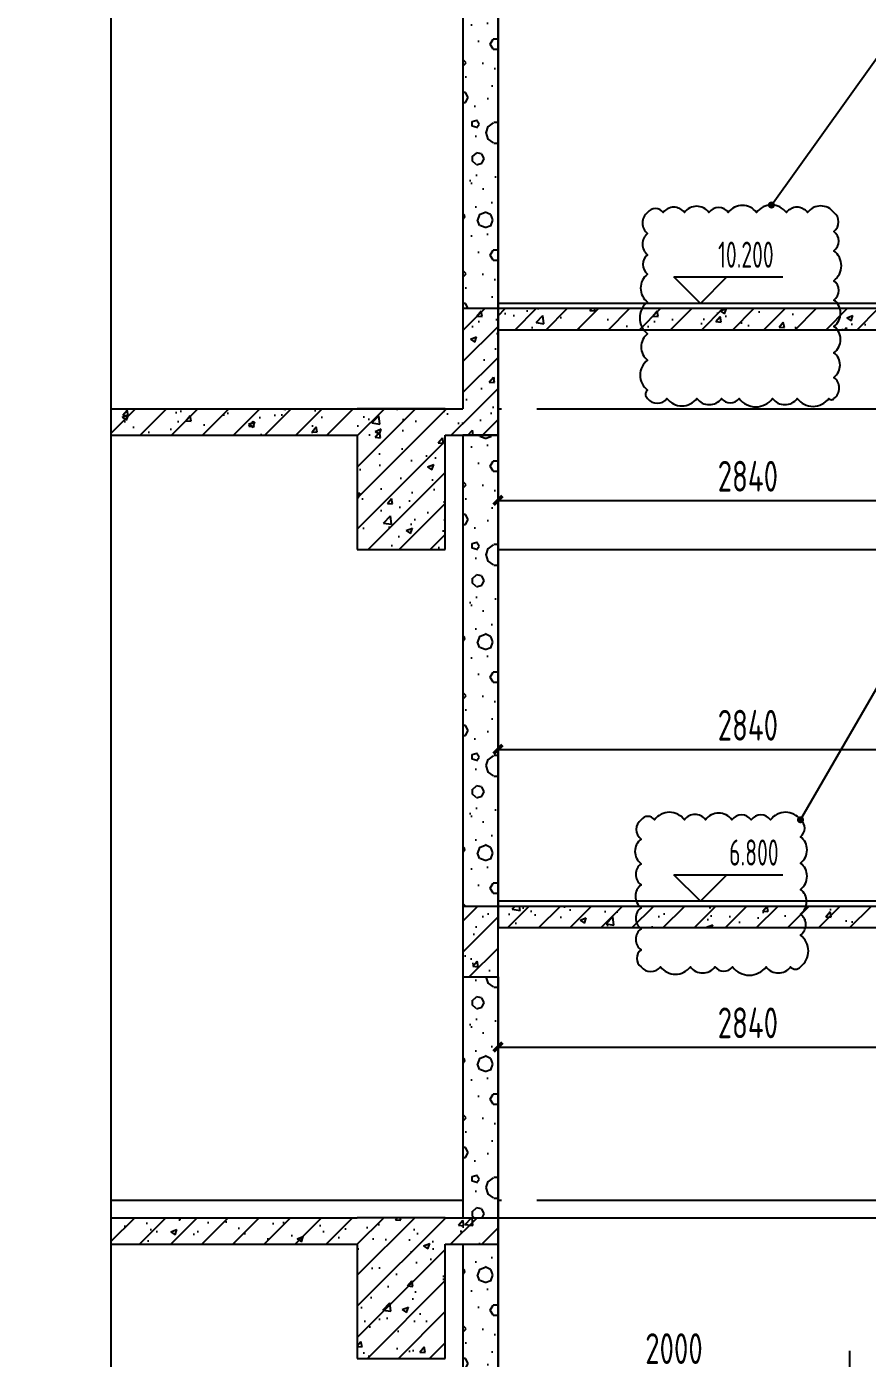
# Model space of a CAD drawing. Extents: x 116425 to 211028, y 11881 to 56060.
# Drawn here: x 150766 to 155545, y 33202 to 40776 of the extents above; entities that cross this region are included whole.
import ezdxf
from ezdxf.xclip import XClip

# ---------------------------------------------------------------- set-up
doc = ezdxf.new("R2010")
doc.units = 0
doc.header["$LTSCALE"] = 1000
doc.header["$MEASUREMENT"] = 0
doc.header["$XCLIPFRAME"] = 0
doc.linetypes.add('DOTE', pattern=[2.42, 2, -0.2, 0.02, -0.2])
for name, color, linetype in [('01-标注_尺寸', 124, 'Continuous'), ('01-标注_标高', 200, 'Continuous'), ('01-标注_符号', 200, 'Continuous'), ('02-TEXT_标注', 130, 'Continuous'), ('05-填充_天正', 14, 'Continuous'), ('13#楼幕墙$0$A-C_玻璃幕墙', 140, 'Continuous'), ('13#楼幕墙$0$A-TECH_结构', 21, 'Continuous'), ('A-O_屋面', 201, 'Continuous'), ('A-SUR_保温', 222, 'Continuous'), ('A_AXIS-轴线', 36, 'DOTE'), ('A_STR-砌块墙', 121, 'Continuous'), ('A_STR-砼墙', 51, 'Continuous'), ('A_STR-砼柱', 51, 'Continuous'), ('S_SURFACE', 6, 'Continuous'), ('X-104 13#平面$0$A-TECH_结构', 21, 'Continuous')]:
    doc.layers.add(name, color=color, linetype=linetype)
doc.layers.add('104-13 B0核心筒$0$04-不打印_辅助线', color=165, linetype='Continuous', plot=False)
doc.layers.add('DIM_MODI', color=6, linetype='Continuous', plot=False)
doc.layers.add('X-104 13#平面$0$000套内', color=226, linetype='Continuous', lineweight=30, plot=False)
doc.styles.add('_TCH_DIM', font='ros1.shx', dxfattribs={"bigfont": 'jd.shx'})
doc.styles.add('_TCH_DIM_T3', font='ROS1', dxfattribs={"width": 0.8, "bigfont": 'JD'})
doc.dimstyles.new('_TCH_ARCH&&50', dxfattribs={"dimtxt": 175, "dimasz": 50, "dimexe": 125, "dimexo": 150, "dimgap": 50, "dimtad": 1, "dimdec": 0, "dimzin": 0, "dimdsep": 46, "dimtxsty": '_TCH_DIM_T3', "dimblk": 'ARCHTICK', "dimcen": 0.09, "dimclrt": 7, "dimazin": 2, "dimtfac": 1, "dimtdec": 0, "dimtix": 1, "dimtmove": 2, "dimatfit": 3, "dimfxl": 0, "dimtolj": 1, "dimtzin": 0, "dimarcsym": 0})
pattern_1 = [(45, (1000, 0), (-88.38835, 88.38835), []), (50, (1000, 0), (358.6301, -31.37607), [37.5, -412.5]), (355, (1000, 0), (-69.3757, 376.0961), [30, -330]), (100.4514, (1029.9, -2.6), (289.2547, 344.7198), [31.8701, -350.57106]), (46.1842, (1000, 100), (533.6205, -82.7595), [56.25, -618.75]), (96.6356, (1044.47, 93.1), (467.3314, 487.059), [47.8051, -525.8565]), (351.1842, (1000, 100), (467.331, 487.0593), [45, -495]), (21, (1050, 75), (298.4535, -201.30945), [37.5, -412.5]), (326, (1050, 75), (121.6577, 362.575), [30, -330]), (71.4514, (1074.87, 58.22), (420.1113, 161.26525), [31.8701, -350.57106]), (37.5, (1000, 0), (6.07993, 166.44693), [0, -326, 0, -335, 0, -331.25]), (7.5, (1000, 0), (131.53477, 197.20586), [0, -191, 0, -318.5, 0, -126.25]), (327.5, (888.5, 2e-14), (266.91122, -11.27744), [0, -125, 0, -390, 0, -517.5]), (317.5, (838.5, 4e-14), (291.5931, 50.0525), [0, -162.5, 0, -259, 0, -367.5])]
pattern_2 = [(0, (177, -183), (300, 600), [0, -600]), (0, (-174, -264), (300, 600), [0, -600]), (0, (21, -270), (300, 600), [0, -600]), (0, (234, -93), (300, 600), [0, -600]), (0, (-15, -300), (300, 600), [0, -600]), (0, (294, 285), (300, 600), [0, -600]), (0, (111, 237), (300, 600), [0, -600]), (0, (207, 162), (300, 600), [0, -600]), (0, (-282, 150), (300, 600), [0, -600]), (0, (12, 123), (300, 600), [0, -600]), (0, (-102, -30), (300, 600), [0, -600]), (0, (-96, -255), (300, 600), [0, -600]), (0, (129, -279), (300, 600), [0, -600]), (0, (294, -15), (300, 600), [0, -600]), (0, (-267, -108), (300, 600), [0, -600]), (0, (-216, -6), (300, 600), [0, -600]), (0, (18, -48), (300, 600), [0, -600]), (0, (-66, -135), (300, 600), [0, -600]), (0, (-114, 63), (300, 600), [0, -600]), (0, (-39, 288), (300, 600), [0, -600]), (0, (-243, -234), (300, 600), [0, -600]), (0, (87, 165), (300, 600), [0, -600]), (0, (-192, 174), (300, 600), [0, -600]), (0, (-240, 252), (300, 600), [0, -600]), (130.601294, (257.143, 97.143), (-1499.9999834, 1800.000008), [26.3416, -11037.111]), (18.43495, (214.29, 108.57), (1499.999994, 599.999996), [27.1052, -3767.628]), (90, (214.3, 82.86), (300, 600), [25.7143, -1174.2857]), (161.56505, (240, 74.29), (-1500.00001, 599.999955), [27.1052, -3767.628]), (53.1301, (240, 74.29), (300, 600), [28.5714, -2971.4285]), (135, (262.86, -231.43), (-300.00004, 599.99996), [24.2437, -1672.8126]), (45, (228.57, -231.43), (300, 600), [24.2437, -1672.8126]), (135, (245.71, -248.57), (-300.00004, 599.99996), [24.2437, -1672.8126]), (45, (245.71, -248.57), (300, 600), [24.2437, -1672.8126]), (116.56505, (-25.7, 171.43), (-5e-05, 1200), [31.9438, -638.8765]), (180, (-40, 200), (-300, 600), [34.2857, -565.7142]), (63.43495, (-88.57, 171.43), (3e-06, 1200), [31.9438, -638.8765]), (116.56505, (-74.3, 142.86), (-5e-05, 1200), [31.9438, -638.8765]), (0, (-74.3, 142.86), (300, 600), [34.2857, -565.7142]), (63.43495, (-40, 142.86), (3e-06, 1200), [31.9438, -638.8765]), (107.102728, (200, -31.429), (-899.9999656, 3000.0000048), [38.8613, -16282.9025]), (143.972626, (188.57, 5.714), (-5699.999928, 4199.999995), [38.8613, -8122.02]), (180, (157.14, 28.6), (-300, 600), [37.1429, -562.857]), (36.027373, (88.57, 5.714), (5699.999958, 4199.999955), [38.8613, -8122.02]), (71.56505, (77.14, -28.57), (900.000005, 2999.999995), [36.1403, -3758.5928]), (107.102728, (88.571, -65.714), (-899.9999656, 3000.0000048), [38.8613, -16282.9025]), (143.972626, (120, -88.57), (-5699.999928, 4199.999995), [38.8613, -8122.02]), (0, (120, -88.6), (300, 600), [37.1429, -562.857]), (36.027373, (157.143, -88.57), (5699.999958, 4199.999955), [38.8613, -8122.02]), (71.56505, (188.57, -65.71), (900.000005, 2999.999995), [36.1403, -3758.5928]), (150.25512, (205.714, 248.57), (-900.000002, 599.999993), [23.035, -4814.3196]), (90, (185.7, 237.14), (300, 600), [22.8571, -1177.1427]), (29.74488, (185.714, 237.14), (900, 599.999997), [23.035, -4814.3196]), (116.56505, (65.7, -177.14), (-5e-05, 1200), [31.9438, -638.8765]), (168.690067, (51.43, -148.57), (-2700.000002, 599.999985), [29.1373, -6089.6855]), (41.185925, (0, -162.857), (7499.9999546, 6599.9999423), [30.3718, -12725.802]), (90, (0, -191.43), (300, 600), [28.5714, -1171.4285]), (138.814074, (22.857, -211.429), (-7499.9998667, 6600.000042), [30.3718, -12725.802]), (16.699244, (22.857, -211.429), (9899.9999255, 2999.9999686), [29.8295, -12498.5375]), (60.945396, (51.43, -202.857), (299.999999, 599.9999947), [29.416, -12325.3395]), (109.983106, (-185.714, 74.286), (-1500.0000056, 4199.999989), [33.442, -14012.1975]), (155.556045, (-197.143, 105.714), (-3900.000015, 1799.9999626), [34.523, -14465.1315]), (24.443955, (-260, 105.714), (3900.000002, 1799.9999913), [34.523, -14465.1315]), (70.016893, (-271.429, 74.286), (1500.0000045, 4199.9999896), [33.442, -14012.1975]), (109.983106, (-260, 42.857), (-1500.0000056, 4199.999989), [33.442, -14012.1975]), (160.016893, (-228.57, 31.43), (-1500.000001, 599.999973), [33.442, -6989.3775]), (19.983107, (-228.57, 31.43), (1499.999992, 599.999999), [33.442, -6989.3775]), (70.016893, (-197.143, 42.857), (1500.0000045, 4199.9999896), [33.442, -14012.1975]), (122.005383, (37.14, 20), (-300.00004, 599.99997), [26.9542, -5633.434]), (18.43495, (-2.86, 34.29), (1499.999994, 599.999996), [27.1052, -3767.628]), (90, (-2.86, 8.57), (300, 600), [25.7143, -1174.2857]), (161.56505, (22.86, 0), (-1500.00001, 599.999955), [27.1052, -3767.628]), (54.462322, (22.857, 0), (2099.999997, 2999.9999955), [24.578, -10298.2115]), (116.56505, (-137.14, -125.7), (-5e-05, 1200), [31.9438, -638.8765]), (180, (-151.4, -97.14), (-300, 600), [31.4286, -568.5714]), (59.036243, (-200, -125.714), (300.000001, 599.999997), [33.3197, -6963.822]), (120.963756, (-182.857, -154.286), (-300.000041, 599.999972), [33.3197, -6963.822]), (0, (-182.86, -154.3), (300, 600), [31.4286, -568.5714]), (63.43495, (-151.43, -154.3), (3e-06, 1200), [31.9438, -638.8765])]
pattern_3 = [(45, (0, 0), (-88.38835, 88.38835), []), (50, (0, 0), (358.6301, -31.37607), [37.5, -412.5]), (355, (0, 0), (-69.3757, 376.0961), [30, -330]), (100.4514, (29.9, -2.6), (289.2547, 344.7198), [31.8701, -350.57106]), (46.1842, (0, 100), (533.6205, -82.7595), [56.25, -618.75]), (96.6356, (44.47, 93.1), (467.3314, 487.059), [47.8051, -525.8565]), (351.1842, (0, 100), (467.331, 487.0593), [45, -495]), (21, (50, 75), (298.4535, -201.30945), [37.5, -412.5]), (326, (50, 75), (121.6577, 362.575), [30, -330]), (71.4514, (74.87, 58.22), (420.1113, 161.26525), [31.8701, -350.57106]), (37.5, (0, 0), (6.07993, 166.44693), [0, -326, 0, -335, 0, -331.25]), (7.5, (0, 0), (131.53477, 197.20586), [0, -191, 0, -318.5, 0, -126.25]), (327.5, (-111.5, 0), (266.91122, -11.27744), [0, -125, 0, -390, 0, -517.5]), (317.5, (-161.5, 0), (291.5931, 50.0525), [0, -162.5, 0, -259, 0, -367.5])]

# ---------------------------------------------------------------- blocks, each defined once
blk = doc.blocks.new('图框-A1')
at = {"const_width": 0.5}
blk.add_lwpolyline([(766, 584), (25, 584), (25, 10), (766, 10)], close=True, dxfattribs=at)
blk = doc.blocks.new('13#楼幕墙')
at = {"layer": '13#楼幕墙$0$A-C_玻璃幕墙'}
blk.add_lwpolyline([(4492.6, 15500), (-900, 15500), (-900, -1700), (22100, -1700), (22100, -1100), (58400, -1100), (58400, 18959.9), (53293.2, 23245), (37800, 14300), (37800, 10200), (12500, 10200), (4492.6, 15500)], dxfattribs=at)
at = {"layer": '13#楼幕墙$0$A-TECH_结构'}
blk.add_lwpolyline([(4402.3, 77600), (-600, 77600), (-600, 60000), (21800, 60000), (21800, 61600), (58100, 61600), (58100, 81220), (53261.3, 85280.2), (38100, 76526.8), (38100, 72300), (12409.7, 72300), (4402.3, 77600)], dxfattribs=at)
blk = doc.blocks.new('X-104 13#平面$0$A$C0BB3323F')
at = {"layer": 'Defpoints'}
blk.add_lwpolyline([(59300, 600), (59300, 20660), (54205, 24935), (38700, 16000), (38700, 11900), (13400, 11900), (5392.6, 17200), (0, 17200), (0, 0), (23000, 0), (23000, 600)], close=True, dxfattribs=at)
blk = doc.blocks.new('X-104 13#平面')
at = {"layer": 'X-104 13#平面$0$000套内'}
blk.add_lwpolyline([(4100, 77750), (4100, 68700), (-750, 68700), (-750, 59850), (21950, 59850), (21950, 61450), (58250, 61450), (58250, 71300), (48400, 71300), (48400, 73450), (53400, 73450), (53400, 80500), (58250, 80500), (58250, 81290.1), (53289, 85452.6), (37950, 76613.3), (37950, 72450), (12454.9, 72450), (4447.4, 77750)], close=True, dxfattribs=at)
blk.add_lwpolyline([(7100, -1550), (21950, -1550), (21950, -950), (48400, -950), (48400, 11050), (53400, 11050), (53400, 18100), (58250, 18100), (58250, 18890), (53289.1, 23052.7), (37950, 14213.3), (37950, 10050), (12454.9, 10050), (4447.4, 15350), (4100, 15350), (4100, 6300), (7100, 6300), (7100, -1550)], dxfattribs=at)
at = {"xscale": 100, "yscale": 100, "zscale": 100}
for p in [(-10634.5, 104514.8), (-10634.5, -20285.2)]:
    blk.add_blockref('图框-A1', p, dxfattribs=at)
blk.add_blockref('X-104 13#平面$0$A$C0BB3323F', (-900, -1700))
at = {"layer": 'X-104 13#平面$0$A-TECH_结构'}
blk.add_blockref('13#楼幕墙', (0, 0), dxfattribs=at)
blk = doc.blocks.new('104 轴线')
blk.add_line((-287377.3, 164049.7), (-242241.1, 93088.3))
blk = doc.blocks.new('104-13 B0核心筒')
at = {"layer": '104-13 B0核心筒$0$04-不打印_辅助线'}
ref = blk.add_blockref('104 轴线', (287655.8, 163436.6), dxfattribs=dict(at, rotation=57.54087654753761))
XClip(ref).set_block_clipping_path([(-308258.2439484803, 159880.9876684749), (-256882.7738956955, 79110.5487782021), (-223300.1845035219, 100471.3503204154), (-274675.6545563068, 181241.7892106881)])
blk = doc.blocks.new('_ArchTick')
at = {"color": 0, "linetype": 'ByBlock', "const_width": 0.4}
blk.add_lwpolyline([(-0.5, -0.5), (0.5, 0.5)], dxfattribs=at)
blk = doc.blocks.new('*D702')
at = {"layer": '01-标注_尺寸', "color": 0, "lineweight": -2, "transparency": 16777216}
for p, q in [((153445.5, 36408.3), (153445.5, 36789.9)), ((156285.5, 36408.3), (156285.5, 36789.9)), ((153445.5, 36664.9), (156285.5, 36664.9))]:
    blk.add_line(p, q, dxfattribs=at)
at = {"layer": 'Defpoints', "color": 0, "transparency": 16777216}
for p in [(156285.5, 36664.9), (153445.5, 36258.3), (156285.5, 36258.3)]:
    blk.add_point(p, dxfattribs=at)
at = {"layer": '01-标注_尺寸', "color": 0, "lineweight": -2, "transparency": 16777216, "xscale": 50, "yscale": 50, "zscale": 50, "rotation": 180}
blk.add_blockref('_ArchTick', (153445.5, 36664.9), dxfattribs=at)
at = {"layer": '01-标注_尺寸', "color": 0, "lineweight": -2, "transparency": 16777216, "xscale": 50, "yscale": 50, "zscale": 50}
blk.add_blockref('_ArchTick', (156285.5, 36664.9), dxfattribs=at)
at = {"layer": '01-标注_尺寸', "color": 7, "transparency": 16777216, "insert": (154865.5, 36802.4), "char_height": 175, "attachment_point": 5, "style": '_TCH_DIM_T3'}
blk.add_mtext('\\A1;2840', dxfattribs=at)
blk = doc.blocks.new('*D703')
at = {"layer": '01-标注_尺寸', "color": 0, "lineweight": -2, "transparency": 16777216}
for p, q in [((153445.5, 37806.3), (153445.5, 38206.1)), ((156285.5, 37806.3), (156285.5, 38206.1)), ((153445.5, 38081.1), (156285.5, 38081.1))]:
    blk.add_line(p, q, dxfattribs=at)
at = {"layer": 'Defpoints', "color": 0, "transparency": 16777216}
for p in [(156285.5, 38081.1), (153445.5, 37656.3), (156285.5, 37656.3)]:
    blk.add_point(p, dxfattribs=at)
at = {"layer": '01-标注_尺寸', "color": 0, "lineweight": -2, "transparency": 16777216, "xscale": 50, "yscale": 50, "zscale": 50, "rotation": 180}
blk.add_blockref('_ArchTick', (153445.5, 38081.1), dxfattribs=at)
at = {"layer": '01-标注_尺寸', "color": 0, "lineweight": -2, "transparency": 16777216, "xscale": 50, "yscale": 50, "zscale": 50}
blk.add_blockref('_ArchTick', (156285.5, 38081.1), dxfattribs=at)
at = {"layer": '01-标注_尺寸', "color": 7, "transparency": 16777216, "insert": (154865.5, 38218.6), "char_height": 175, "attachment_point": 5, "style": '_TCH_DIM_T3'}
blk.add_mtext('\\A1;2840', dxfattribs=at)
blk = doc.blocks.new('*D748')
at = {"layer": '01-标注_尺寸', "color": 0, "lineweight": -2, "transparency": 16777216}
for p, q in [((153445.5, 32883.8), (153445.5, 33244.8)), ((155445.5, 32883.8), (155445.5, 33244.8)), ((153445.5, 33119.8), (155445.5, 33119.8))]:
    blk.add_line(p, q, dxfattribs=at)
at = {"layer": 'Defpoints', "color": 0, "transparency": 16777216}
for p in [(155445.5, 33119.8), (153445.5, 32733.8), (155445.5, 32733.8)]:
    blk.add_point(p, dxfattribs=at)
at = {"layer": '01-标注_尺寸', "color": 0, "lineweight": -2, "transparency": 16777216, "xscale": 50, "yscale": 50, "zscale": 50, "rotation": 180}
blk.add_blockref('_ArchTick', (153445.5, 33119.8), dxfattribs=at)
at = {"layer": '01-标注_尺寸', "color": 0, "lineweight": -2, "transparency": 16777216, "xscale": 50, "yscale": 50, "zscale": 50}
blk.add_blockref('_ArchTick', (155445.5, 33119.8), dxfattribs=at)
at = {"layer": '01-标注_尺寸', "color": 7, "transparency": 16777216, "insert": (154445.5, 33257.3), "char_height": 175, "attachment_point": 5, "style": '_TCH_DIM_T3'}
blk.add_mtext('\\A1;2000', dxfattribs=at)
blk = doc.blocks.new('*D749')
at = {"layer": '01-标注_尺寸', "color": 0, "lineweight": -2, "transparency": 16777216}
for p, q in [((155445.5, 32883.8), (155445.5, 33244.8)), ((159085.5, 32883.8), (159085.5, 33244.8)), ((155445.5, 33119.8), (159085.5, 33119.8))]:
    blk.add_line(p, q, dxfattribs=at)
at = {"layer": 'Defpoints', "color": 0, "transparency": 16777216}
for p in [(159085.5, 33119.8), (155445.5, 32733.8), (159085.5, 32733.8)]:
    blk.add_point(p, dxfattribs=at)
at = {"layer": '01-标注_尺寸', "color": 0, "lineweight": -2, "transparency": 16777216, "xscale": 50, "yscale": 50, "zscale": 50, "rotation": 180}
blk.add_blockref('_ArchTick', (155445.5, 33119.8), dxfattribs=at)
at = {"layer": '01-标注_尺寸', "color": 0, "lineweight": -2, "transparency": 16777216, "xscale": 50, "yscale": 50, "zscale": 50}
blk.add_blockref('_ArchTick', (159085.5, 33119.8), dxfattribs=at)
at = {"layer": '01-标注_尺寸', "color": 7, "transparency": 16777216, "insert": (157265.5, 33257.3), "char_height": 175, "attachment_point": 5, "style": '_TCH_DIM_T3'}
blk.add_mtext('\\A1;280×13=3640', dxfattribs=at)
blk = doc.blocks.new('*D890')
at = {"layer": '01-标注_尺寸', "color": 0, "lineweight": -2, "transparency": 16777216}
for p, q in [((153445.5, 34715.8), (153445.5, 35097.4)), ((156285.5, 34715.8), (156285.5, 35097.4)), ((153445.5, 34972.4), (156285.5, 34972.4))]:
    blk.add_line(p, q, dxfattribs=at)
at = {"layer": 'Defpoints', "color": 0, "transparency": 16777216}
for p in [(156285.5, 34972.4), (153445.5, 34565.8), (156285.5, 34565.8)]:
    blk.add_point(p, dxfattribs=at)
at = {"layer": '01-标注_尺寸', "color": 0, "lineweight": -2, "transparency": 16777216, "xscale": 50, "yscale": 50, "zscale": 50, "rotation": 180}
blk.add_blockref('_ArchTick', (153445.5, 34972.4), dxfattribs=at)
at = {"layer": '01-标注_尺寸', "color": 0, "lineweight": -2, "transparency": 16777216, "xscale": 50, "yscale": 50, "zscale": 50}
blk.add_blockref('_ArchTick', (156285.5, 34972.4), dxfattribs=at)
at = {"layer": '01-标注_尺寸', "color": 7, "transparency": 16777216, "insert": (154865.5, 35109.9), "char_height": 175, "attachment_point": 5, "style": '_TCH_DIM_T3'}
blk.add_mtext('\\A1;2840', dxfattribs=at)

msp = doc.modelspace()

# ---------------------------------------------------------------- hatches: boundary and pattern name
at = {"layer": '05-填充_天正'}
h = msp.add_hatch(dxfattribs=at)
h.set_pattern_fill('加气混凝土', color=256, scale=50, style=0)
h.set_pattern_definition(pattern_2)
h.paths.add_polyline_path([(153245.5, 42866.4), (153245.5, 39171.8), (153445.5, 39171.8), (153445.5, 42866.4)])
h = msp.add_hatch(dxfattribs=at)
h.set_pattern_fill('钢筋混凝土', color=256, scale=50, style=0)
h.set_pattern_definition(pattern_3)
h.paths.add_polyline_path([(153245.5, 39171.8), (153245.5, 38601.7), (153345.5, 38551.7), (153445.5, 38601.7), (153445.5, 39171.8)])
h = msp.add_hatch(dxfattribs=at)
h.set_pattern_fill('钢筋混凝土', color=256, scale=50, style=0)
h.set_pattern_definition(pattern_1)
h.paths.add_polyline_path([(156255.5, 39171.8), (153445.5, 39171.8), (153445.5, 39051.8), (156005.5, 39051.8), (156005.5, 38601.8), (156255.5, 38601.8)])
h = msp.add_hatch(dxfattribs=at)
h.set_pattern_fill('钢筋混凝土', color=256, scale=50, style=0)
h.set_pattern_definition(pattern_3)
h.paths.add_polyline_path([(152645.5, 38451.7), (152645.5, 38601.7), (151245.5, 38601.7), (151245.5, 38451.7)])
h = msp.add_hatch(dxfattribs=at)
h.set_pattern_fill('钢筋混凝土', color=256, scale=50, style=0)
h.set_pattern_definition(pattern_3)
h.paths.add_polyline_path([(152645.5, 37801.7), (153145.5, 37801.7), (153145.5, 38601.7), (152645.5, 38601.7)])
h = msp.add_hatch(dxfattribs=at)
h.set_pattern_fill('钢筋混凝土', color=256, scale=50, style=0)
h.set_pattern_definition(pattern_3)
h.paths.add_polyline_path([(153145.5, 38601.7), (153145.5, 38451.7), (153345.5, 38451.7), (153345.5, 38551.7), (153245.5, 38601.7)])
h = msp.add_hatch(dxfattribs=at)
h.set_pattern_fill('钢筋混凝土', color=256, scale=50, style=0)
h.set_pattern_definition(pattern_3)
h.paths.add_polyline_path([(153345.5, 38551.7), (153345.5, 38451.7), (153445.5, 38451.7), (153445.5, 38601.7)])
h = msp.add_hatch(dxfattribs=at)
h.set_pattern_fill('加气混凝土', color=256, scale=50, style=0)
h.set_pattern_definition(pattern_2)
h.paths.add_polyline_path([(153245.5, 35771.7), (153445.5, 35771.7), (153445.5, 38451.7), (153245.5, 38451.7)])
h = msp.add_hatch(dxfattribs=at)
h.set_pattern_fill('钢筋混凝土', color=256, scale=50, style=0)
h.set_pattern_definition(pattern_3)
h.paths.add_polyline_path([(153245.5, 35371.7), (153445.5, 35371.7), (153445.5, 35771.7), (153245.5, 35771.7)])
h = msp.add_hatch(dxfattribs=at)
h.set_pattern_fill('钢筋混凝土', color=256, scale=50, style=0)
h.set_pattern_definition(pattern_1)
h.paths.add_polyline_path([(156255.5, 35771.7), (153445.5, 35771.7), (153445.5, 35651.7), (156005.5, 35651.7), (156005.5, 35371.7), (156255.5, 35371.7)])
h = msp.add_hatch(dxfattribs=at)
h.set_pattern_fill('加气混凝土', color=256, scale=50, style=0)
h.set_pattern_definition(pattern_2)
h.paths.add_polyline_path([(153445.5, 35371.7), (153245.5, 35371.7), (153245.5, 34001.7), (153445.5, 34001.7)])
h = msp.add_hatch(dxfattribs=at)
h.set_pattern_fill('钢筋混凝土', color=256, scale=50, style=0)
h.set_pattern_definition(pattern_3)
h.paths.add_polyline_path([(152645.5, 33851.7), (152645.5, 34001.7), (151245.5, 34001.7), (151245.5, 33851.7)])
h = msp.add_hatch(dxfattribs=at)
h.set_pattern_fill('钢筋混凝土', color=256, scale=50, style=0)
h.set_pattern_definition(pattern_3)
h.paths.add_polyline_path([(152645.5, 33201.7), (153145.5, 33201.7), (153145.5, 34001.7), (152645.5, 34001.7)])
h = msp.add_hatch(dxfattribs=at)
h.set_pattern_fill('钢筋混凝土', color=256, scale=50, style=0)
h.set_pattern_definition(pattern_3)
h.paths.add_polyline_path([(153145.5, 34001.7), (153145.5, 33851.7), (153345.5, 33851.7), (153345.5, 34001.7)])
h = msp.add_hatch(dxfattribs=at)
h.set_pattern_fill('钢筋混凝土', color=256, scale=50, style=0)
h.set_pattern_definition(pattern_3)
h.paths.add_polyline_path([(153345.5, 34001.7), (153345.5, 33851.7), (153445.5, 33851.7), (153445.5, 34001.7)])
h = msp.add_hatch(dxfattribs=at)
h.set_pattern_fill('加气混凝土', color=256, scale=50, style=0)
h.set_pattern_definition(pattern_2)
h.paths.add_polyline_path([(153245.5, 31831.7), (153445.5, 31831.7), (153445.5, 33851.7), (153245.5, 33851.7)])

# ---------------------------------------------------------------- linework, layer by layer
at = {"layer": '01-标注_标高'}
for p, q in [((154595.5, 39201.8), (154445.5, 39351.8)), ((154445.5, 39351.8), (155064.5, 39351.8)), ((154595.5, 39201.8), (154745.5, 39351.8)), ((154595.5, 35801.7), (154445.5, 35951.7)), ((154445.5, 35951.7), (155064.5, 35951.7)), ((154595.5, 35801.7), (154745.5, 35951.7))]:
    msp.add_line(p, q, dxfattribs=at)
at = {"layer": '01-标注_符号'}
msp.add_lwpolyline([(151245.5, 42866.4), (151245.5, 30419.5), (151350.5, 30381.3), (151140.5, 30344.2), (151245.5, 30307), (151245.5, 17860.1)], dxfattribs=at)
at = {"layer": 'A-O_屋面'}
for p, q in [((153445.5, 37801.7), (158222.4, 37801.7)), ((153445.5, 34001.7), (158745.5, 34001.7))]:
    msp.add_line(p, q, dxfattribs=at)
at = {"layer": 'A-SUR_保温'}
for p, q in [((151245.5, 34101.7), (152895.5, 34101.7)), ((152895.5, 34101.7), (153245.5, 34101.7))]:
    msp.add_line(p, q, dxfattribs=at)
at = {"layer": 'A_AXIS-轴线'}
for p in [(153445.5, 17851.7), (153445.5, 17851.7), (153445.5, 19051.7), (153445.5, 19051.7)]:
    msp.add_line(p, (153445.5, 42866.4), dxfattribs=at)
for points in [[(151245.5, 38601.7), (164645.5, 38601.7)], [(151245.5, 34101.7), (164645.5, 34101.7)]]:
    msp.add_lwpolyline(points, dxfattribs=at)
at = {"layer": 'A_STR-砌块墙'}
for p, q in [((153245.5, 42866.4), (153245.5, 39171.8)), ((153445.5, 42866.4), (153445.5, 39171.8)), ((153245.5, 38451.7), (153245.5, 35771.7)), ((153445.5, 38451.7), (153245.5, 38451.7)), ((153445.5, 38451.7), (153445.5, 35771.7)), ((153245.5, 35371.7), (153245.5, 34001.7)), ((153445.5, 35371.7), (153445.5, 34001.7)), ((153245.5, 33851.7), (153245.5, 31831.7)), ((153445.5, 33851.7), (153445.5, 31831.7))]:
    msp.add_line(p, q, dxfattribs=at)
at = {"layer": 'A_STR-砼墙'}
for p, q in [((153245.5, 39171.8), (153245.5, 38601.7)), ((153445.5, 39171.8), (153245.5, 39171.8)), ((156255.5, 39171.8), (153445.5, 39171.8)), ((153445.5, 39171.8), (153445.5, 38601.7)), ((153445.5, 39051.8), (156005.5, 39051.8)), ((151245.5, 38601.7), (152645.5, 38601.7)), ((151245.5, 38601.7), (151245.5, 38451.7)), ((153145.5, 38601.7), (153245.5, 38601.7)), ((153445.5, 38601.7), (153445.5, 38601.7)), ((153445.5, 38601.7), (153445.5, 38451.7)), ((151245.5, 38451.7), (152645.5, 38451.7)), ((153145.5, 38451.7), (153345.5, 38451.7)), ((153345.5, 38451.7), (153445.5, 38451.7)), ((156255.5, 35771.7), (153445.5, 35771.7)), ((153445.5, 35771.7), (153445.5, 35651.7)), ((153445.5, 35651.7), (156005.5, 35651.7)), ((151245.5, 34001.7), (152645.5, 34001.7)), ((151245.5, 34001.7), (151245.5, 33851.7)), ((153145.5, 34001.7), (153345.5, 34001.7)), ((153345.5, 34001.7), (153445.5, 34001.7)), ((153445.5, 34001.7), (153445.5, 33851.7)), ((151245.5, 33851.7), (152645.5, 33851.7)), ((153145.5, 33851.7), (153345.5, 33851.7)), ((153345.5, 33851.7), (153445.5, 33851.7))]:
    msp.add_line(p, q, dxfattribs=at)
at = {"layer": 'A_STR-砼柱'}
for p, q in [((153145.5, 38601.7), (152645.5, 38601.7)), ((152645.5, 38451.7), (152645.5, 37801.7)), ((153145.5, 37801.7), (153145.5, 38451.7)), ((152645.5, 37801.7), (153145.5, 37801.7)), ((153445.5, 35771.7), (153245.5, 35771.7)), ((153245.5, 35771.7), (153245.5, 35371.7)), ((153445.5, 35371.7), (153445.5, 35771.7)), ((153245.5, 35371.7), (153445.5, 35371.7)), ((153145.5, 34001.7), (152645.5, 34001.7)), ((152645.5, 33851.7), (152645.5, 33201.7)), ((153145.5, 33201.7), (153145.5, 33851.7)), ((152645.5, 33201.7), (153145.5, 33201.7))]:
    msp.add_line(p, q, dxfattribs=at)
at = {"layer": 'DIM_MODI', "color": 7}
for p in [(154999.4, 39761.2), (155164.6, 36264.9)]:
    msp.add_line(p, (166409.4, 55709.3), dxfattribs=at)
at = {"layer": 'DIM_MODI', "color": 7, "const_width": 20}
for points in [[(154993.6, 39753.1, 1), (155005.2, 39769.4, 1)], [(155159.6, 36256.3, 1), (155169.6, 36273.6, 1)]]:
    msp.add_lwpolyline(points, format="xyb", close=True, dxfattribs=at)
at = {"layer": 'DIM_MODI', "color": 7}
for points in [[(154295.7, 38660.9, 0.5), (154405.7, 38660.9, 0.5), (154575.7, 38660.9, 0.5), (154715.7, 38660.9, 0.5), (154815.7, 38660.9, 0.5), (155005.7, 38660.9, 0.5), (155145.7, 38660.9, 0.5), (155325.7, 38660.9, 0.5), (155354.4, 38660.9, 0.5), (155354.4, 38780.9, 0.5), (155354.4, 38920.9, 0.5), (155354.4, 39070.9, 0.5), (155354.4, 39220.9, 0.5), (155354.4, 39330.9, 0.5), (155354.4, 39500.9, 0.5), (155354.4, 39610.9, 0.5), (155354.4, 39718.7, 0.5), (155204.4, 39718.7, 0.5), (155084.4, 39718.7, 0.5), (154914.4, 39718.7, 0.5), (154754.4, 39718.7, 0.5), (154644.4, 39718.7, 0.5), (154504.4, 39718.7, 0.5), (154384.4, 39718.7, 0.5), (154295.7, 39718.7, 0.5), (154295.7, 39598.7, 0.5), (154295.7, 39478.7, 0.5), (154295.7, 39368.7, 0.5), (154295.7, 39208.7, 0.5), (154295.7, 39028.7, 0.5), (154295.7, 38878.7, 0.5), (154295.7, 38708.7, 0.5)], [(154258.6, 35428.6, 0.5), (154368.6, 35428.6, 0.5), (154538.6, 35428.6, 0.5), (154678.6, 35428.6, 0.5), (154778.6, 35428.6, 0.5), (154968.6, 35428.6, 0.5), (155108.6, 35428.6, 0.5), (155164.6, 35428.6, 0.5), (155164.6, 35608.6, 0.5), (155164.6, 35728.6, 0.5), (155164.6, 35868.6, 0.5), (155164.6, 36018.6, 0.5), (155164.6, 36168.6, 0.5), (155164.6, 36264.9, 0.5), (154994.6, 36264.9, 0.5), (154884.6, 36264.9, 0.5), (154774.6, 36264.9, 0.5), (154624.6, 36264.9, 0.5), (154504.6, 36264.9, 0.5), (154334.6, 36264.9, 0.5), (154258.6, 36264.9, 0.5), (154258.6, 36154.9, 0.5), (154258.6, 36014.9, 0.5), (154258.6, 35894.9, 0.5), (154258.6, 35764.9, 0.5), (154258.6, 35644.9, 0.5), (154258.6, 35524.9, 0.5)]]:
    msp.add_lwpolyline(points, format="xyb", close=True, dxfattribs=at)
at = {"layer": 'S_SURFACE'}
for p, q in [((156285.5, 39201.8), (153445.5, 39201.8)), ((153445.5, 39201.8), (153445.5, 39171.8)), ((156285.5, 35801.7), (153445.5, 35801.7)), ((153445.5, 35801.7), (153445.5, 35771.7))]:
    msp.add_line(p, q, dxfattribs=at)

# ---------------------------------------------------------------- block references
ref = msp.add_blockref('104-13 B0核心筒', (81722.9, 25058.1))
XClip(ref).set_block_clipping_path([(52799.9999997682, 5800.0000000778), (58406.23745752, 18900.000000001)])
ref = msp.add_blockref('X-104 13#平面', (89222.9, 25058.1))
XClip(ref).set_block_clipping_path([(52600.0000000065, 7800.0004171911), (60173.8070770114, 18900)])
ref = msp.add_blockref('X-104 13#平面', (135059.8, 23721.2))
XClip(ref).set_block_clipping_path([(47300.0000000066, 8199.9999999998), (54100.0000000072, 18799.9999999998)])
ref = msp.add_blockref('X-104 13#平面', (144576.5, -38678.8))
XClip(ref).set_block_clipping_path([(47300.0000000066, 70599.9999999998), (54100.0000000072, 81199.9999999998)])
ref = msp.add_blockref('X-104 13#平面', (85922.9, -115253.6))
XClip(ref).set_block_clipping_path([(52600.000000007, 132600.000417191), (59223.651438209, 143700.0000000006)])

# ---------------------------------------------------------------- texts
at = {"layer": '02-TEXT_标注', "style": '_TCH_DIM', "width": 0.705882}
for s, p in [('10.200', (154696, 39404.3)), ('6.800', (154759, 36004.2))]:
    msp.add_text(s, height=148.75, dxfattribs=at).set_placement(p)

# ---------------------------------------------------------------- dimensions: what is measured, and where the dimension line sits
at = {"layer": '01-标注_尺寸'}
for base, p1, p2, picture, middle in [((156285.5, 38081.1), (153445.5, 37656.3), (156285.5, 37656.3), '*D703', (154865.5, 38218.6)), ((156285.5, 36664.9), (153445.5, 36258.3), (156285.5, 36258.3), '*D702', (154865.5, 36802.4)), ((156285.5, 34972.4), (153445.5, 34565.8), (156285.5, 34565.8), '*D890', (154865.5, 35109.9))]:
    dim = msp.add_linear_dim(base=base, p1=p1, p2=p2, angle=0, dimstyle='_TCH_ARCH&&50', override={"dimgap": 0}, dxfattribs=at)
    dim.commit()
    dim.dimension.update_dxf_attribs({"geometry": picture, "text_midpoint": middle, "dimtype": 161})
dim = msp.add_aligned_dim(p1=(153445.5, 32733.8), p2=(155445.5, 32733.8), distance=386.1, dimstyle='_TCH_ARCH&&50', dxfattribs=at)
dim.commit()
dim.dimension.update_dxf_attribs({"geometry": '*D748', "text_midpoint": (154445.5, 33257.3)})
dim = msp.add_aligned_dim(p1=(155445.5, 32733.8), p2=(159085.5, 32733.8), distance=386.1, text='280×13=3640', dimstyle='_TCH_ARCH&&50', dxfattribs=at)
dim.commit()
dim.dimension.update_dxf_attribs({"geometry": '*D749', "text_midpoint": (157265.5, 33257.3)})

doc.saveas('drawing.dxf')
